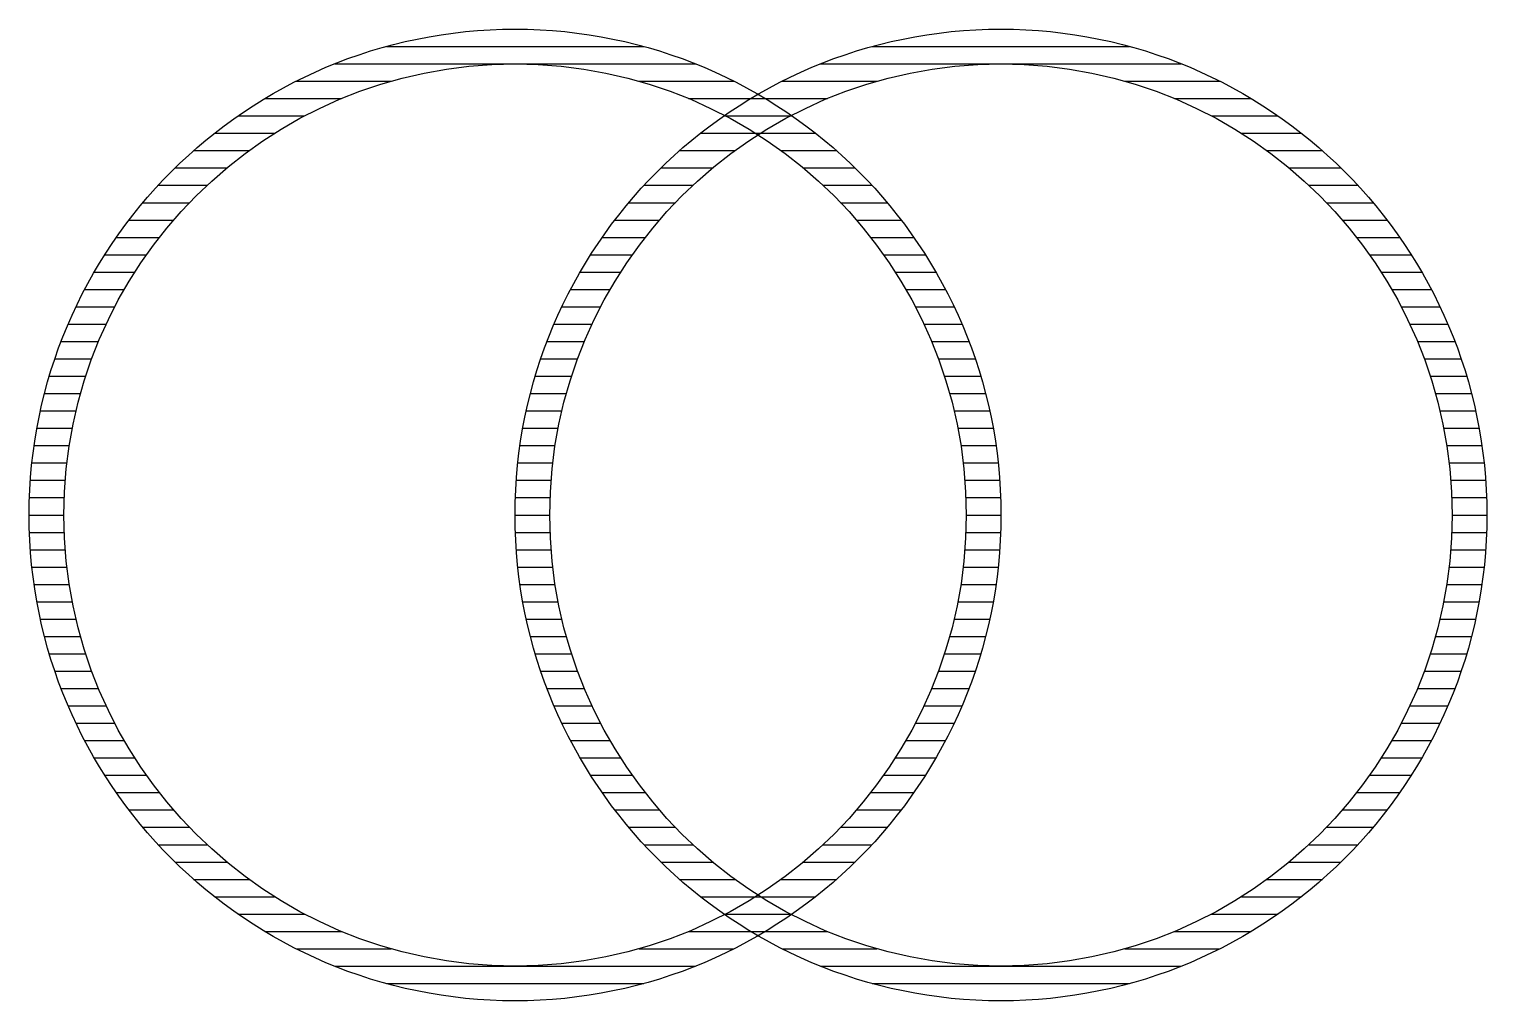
# Model space of a CAD drawing. Extents: x 76.5 to 87, y 66.5 to 73.5.
import ezdxf

# ---------------------------------------------------------------- set-up
doc = ezdxf.new("R2010")
doc.units = 0
doc.header["$MEASUREMENT"] = 0
doc.layers.get('0').update_dxf_attribs({"linetype": 'CONTINUOUS'})
doc.layers.add('ROOD', color=7, linetype='CONTINUOUS')

# ---------------------------------------------------------------- blocks, each defined once
blk = doc.blocks.new('*X1')
at = {"color": 0}
for p, q in [((79.073, 73.375), (80.927, 73.375)), ((78.701, 73.25), (81.299, 73.25)), ((78.424, 73.125), (79.107, 73.125)), ((80.893, 73.125), (81.576, 73.125)), ((78.197, 73), (78.75, 73)), ((81.25, 73), (81.803, 73)), ((78.004, 72.875), (78.484, 72.875)), ((81.516, 72.875), (81.996, 72.875)), ((77.835, 72.75), (78.268, 72.75)), ((81.732, 72.75), (82.165, 72.75)), ((77.685, 72.625), (78.084, 72.625)), ((81.916, 72.625), (82.315, 72.625)), ((77.551, 72.5), (77.923, 72.5)), ((82.077, 72.5), (82.449, 72.5)), ((77.429, 72.375), (77.781, 72.375)), ((82.219, 72.375), (82.571, 72.375)), ((77.319, 72.25), (77.655, 72.25)), ((82.345, 72.25), (82.681, 72.25)), ((77.219, 72.125), (77.541, 72.125)), ((82.459, 72.125), (82.781, 72.125)), ((77.128, 72), (77.438, 72)), ((82.562, 72), (82.872, 72)), ((77.045, 71.875), (77.345, 71.875)), ((82.655, 71.875), (82.955, 71.875)), ((76.969, 71.75), (77.261, 71.75)), ((82.739, 71.75), (83.031, 71.75)), ((76.9, 71.625), (77.185, 71.625)), ((82.815, 71.625), (83.1, 71.625)), ((76.838, 71.5), (77.117, 71.5)), ((82.883, 71.5), (83.162, 71.5)), ((76.781, 71.375), (77.055, 71.375)), ((82.945, 71.375), (83.219, 71.375)), ((76.731, 71.25), (77, 71.25)), ((83, 71.25), (83.269, 71.25)), ((76.686, 71.125), (76.951, 71.125)), ((83.049, 71.125), (83.314, 71.125)), ((76.646, 71), (76.908, 71)), ((83.092, 71), (83.354, 71)), ((76.611, 70.875), (76.87, 70.875)), ((83.13, 70.875), (83.389, 70.875)), ((76.581, 70.75), (76.838, 70.75)), ((83.162, 70.75), (83.419, 70.75)), ((76.556, 70.625), (76.811, 70.625)), ((83.189, 70.625), (83.444, 70.625)), ((76.536, 70.5), (76.789, 70.5)), ((83.211, 70.5), (83.464, 70.5)), ((76.52, 70.375), (76.772, 70.375)), ((83.228, 70.375), (83.48, 70.375)), ((76.509, 70.25), (76.76, 70.25)), ((83.24, 70.25), (83.491, 70.25)), ((76.502, 70.125), (76.752, 70.125)), ((83.248, 70.125), (83.498, 70.125)), ((76.5, 70), (76.75, 70)), ((83.25, 70), (83.5, 70)), ((76.502, 69.875), (76.752, 69.875)), ((83.248, 69.875), (83.498, 69.875)), ((76.509, 69.75), (76.76, 69.75)), ((83.24, 69.75), (83.491, 69.75)), ((76.52, 69.625), (76.772, 69.625)), ((83.228, 69.625), (83.48, 69.625)), ((76.536, 69.5), (76.789, 69.5)), ((83.211, 69.5), (83.464, 69.5)), ((76.556, 69.375), (76.811, 69.375)), ((83.189, 69.375), (83.444, 69.375)), ((76.581, 69.25), (76.838, 69.25)), ((83.162, 69.25), (83.419, 69.25)), ((76.611, 69.125), (76.87, 69.125)), ((83.13, 69.125), (83.389, 69.125)), ((76.646, 69), (76.908, 69)), ((83.092, 69), (83.354, 69)), ((76.686, 68.875), (76.951, 68.875)), ((83.049, 68.875), (83.314, 68.875)), ((76.731, 68.75), (77, 68.75)), ((83, 68.75), (83.269, 68.75)), ((76.781, 68.625), (77.055, 68.625)), ((82.945, 68.625), (83.219, 68.625)), ((76.838, 68.5), (77.117, 68.5)), ((82.883, 68.5), (83.162, 68.5)), ((76.9, 68.375), (77.185, 68.375)), ((82.815, 68.375), (83.1, 68.375)), ((76.969, 68.25), (77.261, 68.25)), ((82.739, 68.25), (83.031, 68.25)), ((77.045, 68.125), (77.345, 68.125)), ((82.655, 68.125), (82.955, 68.125)), ((77.128, 68), (77.438, 68)), ((82.562, 68), (82.872, 68)), ((77.219, 67.875), (77.541, 67.875)), ((82.459, 67.875), (82.781, 67.875)), ((77.319, 67.75), (77.655, 67.75)), ((82.345, 67.75), (82.681, 67.75)), ((77.429, 67.625), (77.781, 67.625)), ((82.219, 67.625), (82.571, 67.625)), ((77.551, 67.5), (77.923, 67.5)), ((82.077, 67.5), (82.449, 67.5)), ((77.685, 67.375), (78.084, 67.375)), ((81.916, 67.375), (82.315, 67.375)), ((77.835, 67.25), (78.268, 67.25)), ((81.732, 67.25), (82.165, 67.25)), ((78.004, 67.125), (78.484, 67.125)), ((81.516, 67.125), (81.996, 67.125)), ((78.197, 67), (78.75, 67)), ((81.25, 67), (81.803, 67)), ((78.424, 66.875), (79.107, 66.875)), ((80.893, 66.875), (81.576, 66.875)), ((78.701, 66.75), (81.299, 66.75)), ((79.073, 66.625), (80.927, 66.625))]:
    blk.add_line(p, q, dxfattribs=at)

msp = doc.modelspace()

# ---------------------------------------------------------------- linework, layer by layer
at = {"layer": 'ROOD', "color": 1}
for centre, radius in [((80, 70), 3.5), ((83.5, 70), 3.5), ((80, 70), 3.25), ((83.5, 70), 3.25)]:
    msp.add_circle(centre, radius, dxfattribs=at)

# ---------------------------------------------------------------- block references
for p in [(0, 0), (3.5, 0)]:
    msp.add_blockref('*X1', p, dxfattribs=at)

doc.saveas('drawing.dxf')
